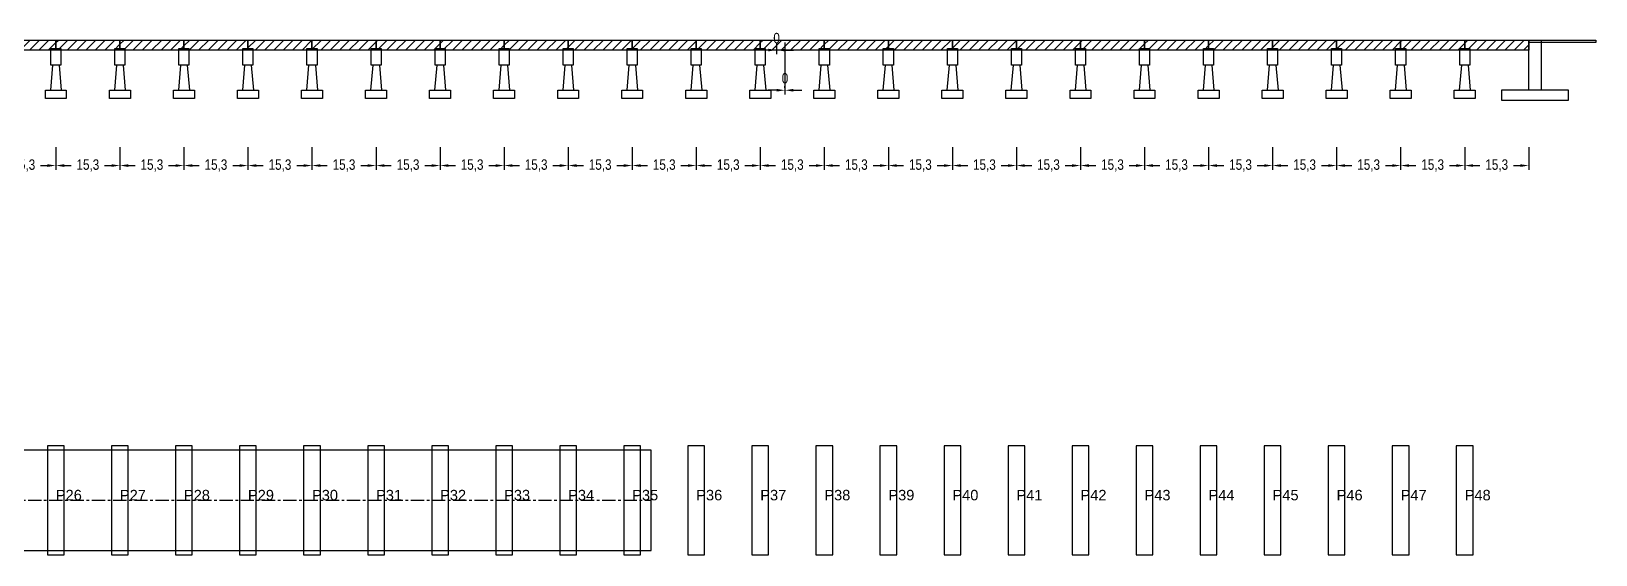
# Model space of a CAD drawing. Header units: metres. Extents: x -50 to 766, y -150 to 80.
# Drawn here: x 391.9 to 765.7, y -113 to 12.1 of the extents above; entities that cross this region are included whole.
import ezdxf

# ---------------------------------------------------------------- set-up
doc = ezdxf.new("R2010")
doc.units = ezdxf.units.M
doc.linetypes.add('CENTER', pattern=[5.08, 3.175, -0.635, 0.635, -0.635])
for name, color, linetype in [('ANNOTATIONS', 3, 'Continuous'), ('CENTERLINES', 4, 'Continuous'), ('DIMENSIONS', 6, 'Continuous'), ('HATCHING', 9, 'Continuous'), ('STRUCTURE', 1, 'Continuous')]:
    doc.layers.add(name, color=color, linetype=linetype)
doc.styles.add('MAIN_TEXT', font='arial.ttf', dxfattribs={"width": 0.8, "height": 2.5})
doc.dimstyles.new('PROFESSIONAL', dxfattribs={"dimtxt": 2.5, "dimasz": 2, "dimexe": 1, "dimexo": 0.6, "dimgap": 0.6, "dimtad": 1, "dimtxsty": 'MAIN_TEXT', "dimcen": 2.5, "dimazin": 3, "dimtfac": 1, "dimtmove": 0, "dimatfit": 3})

# ---------------------------------------------------------------- blocks, each defined once
blk = doc.blocks.new('_CLOSEDFILLED')
at = {"color": 0, "linetype": 'BYBLOCK'}
blk.add_solid([(-1, 0.16), (0, 0), (-1, -0.16)], dxfattribs=at)
blk = doc.blocks.new('*D26')
for p, q in [((382.5, -15.6), (382.5, -21)), ((397.8, -15.6), (397.8, -21)), ((384.5, -20), (386.15, -20)), ((394.15, -20), (395.8, -20))]:
    blk.add_line(p, q)
at = {"layer": 'Defpoints'}
for p in [(382.5, -15), (397.8, -15), (382.5, -20)]:
    blk.add_point(p, dxfattribs=at)
at = {"layer": 'DIMENSIONS', "xscale": 2, "yscale": 2, "rotation": 180}
blk.add_blockref('_CLOSEDFILLED', (382.5, -20), dxfattribs=at)
at = {"layer": 'DIMENSIONS', "xscale": 2, "yscale": 2}
blk.add_blockref('_CLOSEDFILLED', (397.8, -20), dxfattribs=at)
at = {"layer": 'DIMENSIONS', "insert": (390.15, -20), "char_height": 2.5, "attachment_point": 5, "style": 'MAIN_TEXT'}
blk.add_mtext('15,3', dxfattribs=at)
blk = doc.blocks.new('*D27')
for p, q in [((397.8, -15.6), (397.8, -21)), ((413.1, -15.6), (413.1, -21)), ((399.8, -20), (401.45, -20)), ((409.45, -20), (411.1, -20))]:
    blk.add_line(p, q)
at = {"layer": 'Defpoints'}
for p in [(397.8, -15), (413.1, -15), (397.8, -20)]:
    blk.add_point(p, dxfattribs=at)
at = {"layer": 'DIMENSIONS', "xscale": 2, "yscale": 2, "rotation": 180}
blk.add_blockref('_CLOSEDFILLED', (397.8, -20), dxfattribs=at)
at = {"layer": 'DIMENSIONS', "xscale": 2, "yscale": 2}
blk.add_blockref('_CLOSEDFILLED', (413.1, -20), dxfattribs=at)
at = {"layer": 'DIMENSIONS', "insert": (405.45, -20), "char_height": 2.5, "attachment_point": 5, "style": 'MAIN_TEXT'}
blk.add_mtext('15,3', dxfattribs=at)
blk = doc.blocks.new('*D28')
for p, q in [((413.1, -15.6), (413.1, -21)), ((428.4, -15.6), (428.4, -21)), ((415.1, -20), (416.75, -20)), ((424.75, -20), (426.4, -20))]:
    blk.add_line(p, q)
at = {"layer": 'Defpoints'}
for p in [(413.1, -15), (428.4, -15), (413.1, -20)]:
    blk.add_point(p, dxfattribs=at)
at = {"layer": 'DIMENSIONS', "xscale": 2, "yscale": 2, "rotation": 180}
blk.add_blockref('_CLOSEDFILLED', (413.1, -20), dxfattribs=at)
at = {"layer": 'DIMENSIONS', "xscale": 2, "yscale": 2}
blk.add_blockref('_CLOSEDFILLED', (428.4, -20), dxfattribs=at)
at = {"layer": 'DIMENSIONS', "insert": (420.75, -20), "char_height": 2.5, "attachment_point": 5, "style": 'MAIN_TEXT'}
blk.add_mtext('15,3', dxfattribs=at)
blk = doc.blocks.new('*D29')
for p, q in [((428.4, -15.6), (428.4, -21)), ((443.7, -15.6), (443.7, -21)), ((430.4, -20), (432.05, -20)), ((440.05, -20), (441.7, -20))]:
    blk.add_line(p, q)
at = {"layer": 'Defpoints'}
for p in [(428.4, -15), (443.7, -15), (428.4, -20)]:
    blk.add_point(p, dxfattribs=at)
at = {"layer": 'DIMENSIONS', "xscale": 2, "yscale": 2, "rotation": 180}
blk.add_blockref('_CLOSEDFILLED', (428.4, -20), dxfattribs=at)
at = {"layer": 'DIMENSIONS', "xscale": 2, "yscale": 2}
blk.add_blockref('_CLOSEDFILLED', (443.7, -20), dxfattribs=at)
at = {"layer": 'DIMENSIONS', "insert": (436.05, -20), "char_height": 2.5, "attachment_point": 5, "style": 'MAIN_TEXT'}
blk.add_mtext('15,3', dxfattribs=at)
blk = doc.blocks.new('*D30')
for p, q in [((443.7, -15.6), (443.7, -21)), ((459, -15.6), (459, -21)), ((445.7, -20), (447.35, -20)), ((455.35, -20), (457, -20))]:
    blk.add_line(p, q)
at = {"layer": 'Defpoints'}
for p in [(443.7, -15), (459, -15), (443.7, -20)]:
    blk.add_point(p, dxfattribs=at)
at = {"layer": 'DIMENSIONS', "xscale": 2, "yscale": 2, "rotation": 180}
blk.add_blockref('_CLOSEDFILLED', (443.7, -20), dxfattribs=at)
at = {"layer": 'DIMENSIONS', "xscale": 2, "yscale": 2}
blk.add_blockref('_CLOSEDFILLED', (459, -20), dxfattribs=at)
at = {"layer": 'DIMENSIONS', "insert": (451.35, -20), "char_height": 2.5, "attachment_point": 5, "style": 'MAIN_TEXT'}
blk.add_mtext('15,3', dxfattribs=at)
blk = doc.blocks.new('*D31')
for p, q in [((459, -15.6), (459, -21)), ((474.3, -15.6), (474.3, -21)), ((461, -20), (462.65, -20)), ((470.65, -20), (472.3, -20))]:
    blk.add_line(p, q)
at = {"layer": 'Defpoints'}
for p in [(459, -15), (474.3, -15), (459, -20)]:
    blk.add_point(p, dxfattribs=at)
at = {"layer": 'DIMENSIONS', "xscale": 2, "yscale": 2, "rotation": 180}
blk.add_blockref('_CLOSEDFILLED', (459, -20), dxfattribs=at)
at = {"layer": 'DIMENSIONS', "xscale": 2, "yscale": 2}
blk.add_blockref('_CLOSEDFILLED', (474.3, -20), dxfattribs=at)
at = {"layer": 'DIMENSIONS', "insert": (466.65, -20), "char_height": 2.5, "attachment_point": 5, "style": 'MAIN_TEXT'}
blk.add_mtext('15,3', dxfattribs=at)
blk = doc.blocks.new('*D32')
for p, q in [((474.3, -15.6), (474.3, -21)), ((489.6, -15.6), (489.6, -21)), ((476.3, -20), (477.95, -20)), ((485.95, -20), (487.6, -20))]:
    blk.add_line(p, q)
at = {"layer": 'Defpoints'}
for p in [(474.3, -15), (489.6, -15), (474.3, -20)]:
    blk.add_point(p, dxfattribs=at)
at = {"layer": 'DIMENSIONS', "xscale": 2, "yscale": 2, "rotation": 180}
blk.add_blockref('_CLOSEDFILLED', (474.3, -20), dxfattribs=at)
at = {"layer": 'DIMENSIONS', "xscale": 2, "yscale": 2}
blk.add_blockref('_CLOSEDFILLED', (489.6, -20), dxfattribs=at)
at = {"layer": 'DIMENSIONS', "insert": (481.95, -20), "char_height": 2.5, "attachment_point": 5, "style": 'MAIN_TEXT'}
blk.add_mtext('15,3', dxfattribs=at)
blk = doc.blocks.new('*D33')
for p, q in [((489.6, -15.6), (489.6, -21)), ((504.9, -15.6), (504.9, -21)), ((491.6, -20), (493.25, -20)), ((501.25, -20), (502.9, -20))]:
    blk.add_line(p, q)
at = {"layer": 'Defpoints'}
for p in [(489.6, -15), (504.9, -15), (489.6, -20)]:
    blk.add_point(p, dxfattribs=at)
at = {"layer": 'DIMENSIONS', "xscale": 2, "yscale": 2, "rotation": 180}
blk.add_blockref('_CLOSEDFILLED', (489.6, -20), dxfattribs=at)
at = {"layer": 'DIMENSIONS', "xscale": 2, "yscale": 2}
blk.add_blockref('_CLOSEDFILLED', (504.9, -20), dxfattribs=at)
at = {"layer": 'DIMENSIONS', "insert": (497.25, -20), "char_height": 2.5, "attachment_point": 5, "style": 'MAIN_TEXT'}
blk.add_mtext('15,3', dxfattribs=at)
blk = doc.blocks.new('*D34')
for p, q in [((504.9, -15.6), (504.9, -21)), ((520.2, -15.6), (520.2, -21)), ((506.9, -20), (508.55, -20)), ((516.55, -20), (518.2, -20))]:
    blk.add_line(p, q)
at = {"layer": 'Defpoints'}
for p in [(504.9, -15), (520.2, -15), (504.9, -20)]:
    blk.add_point(p, dxfattribs=at)
at = {"layer": 'DIMENSIONS', "xscale": 2, "yscale": 2, "rotation": 180}
blk.add_blockref('_CLOSEDFILLED', (504.9, -20), dxfattribs=at)
at = {"layer": 'DIMENSIONS', "xscale": 2, "yscale": 2}
blk.add_blockref('_CLOSEDFILLED', (520.2, -20), dxfattribs=at)
at = {"layer": 'DIMENSIONS', "insert": (512.55, -20), "char_height": 2.5, "attachment_point": 5, "style": 'MAIN_TEXT'}
blk.add_mtext('15,3', dxfattribs=at)
blk = doc.blocks.new('*D35')
for p, q in [((520.2, -15.6), (520.2, -21)), ((535.5, -15.6), (535.5, -21)), ((522.2, -20), (523.85, -20)), ((531.85, -20), (533.5, -20))]:
    blk.add_line(p, q)
at = {"layer": 'Defpoints'}
for p in [(520.2, -15), (535.5, -15), (520.2, -20)]:
    blk.add_point(p, dxfattribs=at)
at = {"layer": 'DIMENSIONS', "xscale": 2, "yscale": 2, "rotation": 180}
blk.add_blockref('_CLOSEDFILLED', (520.2, -20), dxfattribs=at)
at = {"layer": 'DIMENSIONS', "xscale": 2, "yscale": 2}
blk.add_blockref('_CLOSEDFILLED', (535.5, -20), dxfattribs=at)
at = {"layer": 'DIMENSIONS', "insert": (527.85, -20), "char_height": 2.5, "attachment_point": 5, "style": 'MAIN_TEXT'}
blk.add_mtext('15,3', dxfattribs=at)
blk = doc.blocks.new('*D36')
for p, q in [((535.5, -15.6), (535.5, -21)), ((550.8, -15.6), (550.8, -21)), ((537.5, -20), (539.15, -20)), ((547.15, -20), (548.8, -20))]:
    blk.add_line(p, q)
at = {"layer": 'Defpoints'}
for p in [(535.5, -15), (550.8, -15), (535.5, -20)]:
    blk.add_point(p, dxfattribs=at)
at = {"layer": 'DIMENSIONS', "xscale": 2, "yscale": 2, "rotation": 180}
blk.add_blockref('_CLOSEDFILLED', (535.5, -20), dxfattribs=at)
at = {"layer": 'DIMENSIONS', "xscale": 2, "yscale": 2}
blk.add_blockref('_CLOSEDFILLED', (550.8, -20), dxfattribs=at)
at = {"layer": 'DIMENSIONS', "insert": (543.15, -20), "char_height": 2.5, "attachment_point": 5, "style": 'MAIN_TEXT'}
blk.add_mtext('15,3', dxfattribs=at)
blk = doc.blocks.new('*D37')
for p, q in [((550.8, -15.6), (550.8, -21)), ((566.1, -15.6), (566.1, -21)), ((552.8, -20), (554.45, -20)), ((562.45, -20), (564.1, -20))]:
    blk.add_line(p, q)
at = {"layer": 'Defpoints'}
for p in [(550.8, -15), (566.1, -15), (550.8, -20)]:
    blk.add_point(p, dxfattribs=at)
at = {"layer": 'DIMENSIONS', "xscale": 2, "yscale": 2, "rotation": 180}
blk.add_blockref('_CLOSEDFILLED', (550.8, -20), dxfattribs=at)
at = {"layer": 'DIMENSIONS', "xscale": 2, "yscale": 2}
blk.add_blockref('_CLOSEDFILLED', (566.1, -20), dxfattribs=at)
at = {"layer": 'DIMENSIONS', "insert": (558.45, -20), "char_height": 2.5, "attachment_point": 5, "style": 'MAIN_TEXT'}
blk.add_mtext('15,3', dxfattribs=at)
blk = doc.blocks.new('*D38')
for p, q in [((566.1, -15.6), (566.1, -21)), ((581.4, -15.6), (581.4, -21)), ((568.1, -20), (569.75, -20)), ((577.75, -20), (579.4, -20))]:
    blk.add_line(p, q)
at = {"layer": 'Defpoints'}
for p in [(566.1, -15), (581.4, -15), (566.1, -20)]:
    blk.add_point(p, dxfattribs=at)
at = {"layer": 'DIMENSIONS', "xscale": 2, "yscale": 2, "rotation": 180}
blk.add_blockref('_CLOSEDFILLED', (566.1, -20), dxfattribs=at)
at = {"layer": 'DIMENSIONS', "xscale": 2, "yscale": 2}
blk.add_blockref('_CLOSEDFILLED', (581.4, -20), dxfattribs=at)
at = {"layer": 'DIMENSIONS', "insert": (573.75, -20), "char_height": 2.5, "attachment_point": 5, "style": 'MAIN_TEXT'}
blk.add_mtext('15,3', dxfattribs=at)
blk = doc.blocks.new('*D39')
for p, q in [((581.4, -15.6), (581.4, -21)), ((596.7, -15.6), (596.7, -21)), ((583.4, -20), (585.05, -20)), ((593.05, -20), (594.7, -20))]:
    blk.add_line(p, q)
at = {"layer": 'Defpoints'}
for p in [(581.4, -15), (596.7, -15), (581.4, -20)]:
    blk.add_point(p, dxfattribs=at)
at = {"layer": 'DIMENSIONS', "xscale": 2, "yscale": 2, "rotation": 180}
blk.add_blockref('_CLOSEDFILLED', (581.4, -20), dxfattribs=at)
at = {"layer": 'DIMENSIONS', "xscale": 2, "yscale": 2}
blk.add_blockref('_CLOSEDFILLED', (596.7, -20), dxfattribs=at)
at = {"layer": 'DIMENSIONS', "insert": (589.05, -20), "char_height": 2.5, "attachment_point": 5, "style": 'MAIN_TEXT'}
blk.add_mtext('15,3', dxfattribs=at)
blk = doc.blocks.new('*D40')
for p, q in [((596.7, -15.6), (596.7, -21)), ((612, -15.6), (612, -21)), ((598.7, -20), (600.35, -20)), ((608.35, -20), (610, -20))]:
    blk.add_line(p, q)
at = {"layer": 'Defpoints'}
for p in [(596.7, -15), (612, -15), (596.7, -20)]:
    blk.add_point(p, dxfattribs=at)
at = {"layer": 'DIMENSIONS', "xscale": 2, "yscale": 2, "rotation": 180}
blk.add_blockref('_CLOSEDFILLED', (596.7, -20), dxfattribs=at)
at = {"layer": 'DIMENSIONS', "xscale": 2, "yscale": 2}
blk.add_blockref('_CLOSEDFILLED', (612, -20), dxfattribs=at)
at = {"layer": 'DIMENSIONS', "insert": (604.35, -20), "char_height": 2.5, "attachment_point": 5, "style": 'MAIN_TEXT'}
blk.add_mtext('15,3', dxfattribs=at)
blk = doc.blocks.new('*D41')
for p, q in [((612, -15.6), (612, -21)), ((627.3, -15.6), (627.3, -21)), ((614, -20), (615.65, -20)), ((623.65, -20), (625.3, -20))]:
    blk.add_line(p, q)
at = {"layer": 'Defpoints'}
for p in [(612, -15), (627.3, -15), (612, -20)]:
    blk.add_point(p, dxfattribs=at)
at = {"layer": 'DIMENSIONS', "xscale": 2, "yscale": 2, "rotation": 180}
blk.add_blockref('_CLOSEDFILLED', (612, -20), dxfattribs=at)
at = {"layer": 'DIMENSIONS', "xscale": 2, "yscale": 2}
blk.add_blockref('_CLOSEDFILLED', (627.3, -20), dxfattribs=at)
at = {"layer": 'DIMENSIONS', "insert": (619.65, -20), "char_height": 2.5, "attachment_point": 5, "style": 'MAIN_TEXT'}
blk.add_mtext('15,3', dxfattribs=at)
blk = doc.blocks.new('*D42')
for p, q in [((627.3, -15.6), (627.3, -21)), ((642.6, -15.6), (642.6, -21)), ((629.3, -20), (630.95, -20)), ((638.95, -20), (640.6, -20))]:
    blk.add_line(p, q)
at = {"layer": 'Defpoints'}
for p in [(627.3, -15), (642.6, -15), (627.3, -20)]:
    blk.add_point(p, dxfattribs=at)
at = {"layer": 'DIMENSIONS', "xscale": 2, "yscale": 2, "rotation": 180}
blk.add_blockref('_CLOSEDFILLED', (627.3, -20), dxfattribs=at)
at = {"layer": 'DIMENSIONS', "xscale": 2, "yscale": 2}
blk.add_blockref('_CLOSEDFILLED', (642.6, -20), dxfattribs=at)
at = {"layer": 'DIMENSIONS', "insert": (634.95, -20), "char_height": 2.5, "attachment_point": 5, "style": 'MAIN_TEXT'}
blk.add_mtext('15,3', dxfattribs=at)
blk = doc.blocks.new('*D43')
for p, q in [((642.6, -15.6), (642.6, -21)), ((657.9, -15.6), (657.9, -21)), ((644.6, -20), (646.25, -20)), ((654.25, -20), (655.9, -20))]:
    blk.add_line(p, q)
at = {"layer": 'Defpoints'}
for p in [(642.6, -15), (657.9, -15), (642.6, -20)]:
    blk.add_point(p, dxfattribs=at)
at = {"layer": 'DIMENSIONS', "xscale": 2, "yscale": 2, "rotation": 180}
blk.add_blockref('_CLOSEDFILLED', (642.6, -20), dxfattribs=at)
at = {"layer": 'DIMENSIONS', "xscale": 2, "yscale": 2}
blk.add_blockref('_CLOSEDFILLED', (657.9, -20), dxfattribs=at)
at = {"layer": 'DIMENSIONS', "insert": (650.25, -20), "char_height": 2.5, "attachment_point": 5, "style": 'MAIN_TEXT'}
blk.add_mtext('15,3', dxfattribs=at)
blk = doc.blocks.new('*D44')
for p, q in [((657.9, -15.6), (657.9, -21)), ((673.2, -15.6), (673.2, -21)), ((659.9, -20), (661.55, -20)), ((669.55, -20), (671.2, -20))]:
    blk.add_line(p, q)
at = {"layer": 'Defpoints'}
for p in [(657.9, -15), (673.2, -15), (657.9, -20)]:
    blk.add_point(p, dxfattribs=at)
at = {"layer": 'DIMENSIONS', "xscale": 2, "yscale": 2, "rotation": 180}
blk.add_blockref('_CLOSEDFILLED', (657.9, -20), dxfattribs=at)
at = {"layer": 'DIMENSIONS', "xscale": 2, "yscale": 2}
blk.add_blockref('_CLOSEDFILLED', (673.2, -20), dxfattribs=at)
at = {"layer": 'DIMENSIONS', "insert": (665.55, -20), "char_height": 2.5, "attachment_point": 5, "style": 'MAIN_TEXT'}
blk.add_mtext('15,3', dxfattribs=at)
blk = doc.blocks.new('*D45')
for p, q in [((673.2, -15.6), (673.2, -21)), ((688.5, -15.6), (688.5, -21)), ((675.2, -20), (676.85, -20)), ((684.85, -20), (686.5, -20))]:
    blk.add_line(p, q)
at = {"layer": 'Defpoints'}
for p in [(673.2, -15), (688.5, -15), (673.2, -20)]:
    blk.add_point(p, dxfattribs=at)
at = {"layer": 'DIMENSIONS', "xscale": 2, "yscale": 2, "rotation": 180}
blk.add_blockref('_CLOSEDFILLED', (673.2, -20), dxfattribs=at)
at = {"layer": 'DIMENSIONS', "xscale": 2, "yscale": 2}
blk.add_blockref('_CLOSEDFILLED', (688.5, -20), dxfattribs=at)
at = {"layer": 'DIMENSIONS', "insert": (680.85, -20), "char_height": 2.5, "attachment_point": 5, "style": 'MAIN_TEXT'}
blk.add_mtext('15,3', dxfattribs=at)
blk = doc.blocks.new('*D46')
for p, q in [((688.5, -15.6), (688.5, -21)), ((703.8, -15.6), (703.8, -21)), ((690.5, -20), (692.15, -20)), ((700.15, -20), (701.8, -20))]:
    blk.add_line(p, q)
at = {"layer": 'Defpoints'}
for p in [(688.5, -15), (703.8, -15), (688.5, -20)]:
    blk.add_point(p, dxfattribs=at)
at = {"layer": 'DIMENSIONS', "xscale": 2, "yscale": 2, "rotation": 180}
blk.add_blockref('_CLOSEDFILLED', (688.5, -20), dxfattribs=at)
at = {"layer": 'DIMENSIONS', "xscale": 2, "yscale": 2}
blk.add_blockref('_CLOSEDFILLED', (703.8, -20), dxfattribs=at)
at = {"layer": 'DIMENSIONS', "insert": (696.15, -20), "char_height": 2.5, "attachment_point": 5, "style": 'MAIN_TEXT'}
blk.add_mtext('15,3', dxfattribs=at)
blk = doc.blocks.new('*D47')
for p, q in [((703.8, -15.6), (703.8, -21)), ((719.1, -15.6), (719.1, -21)), ((705.8, -20), (707.45, -20)), ((715.45, -20), (717.1, -20))]:
    blk.add_line(p, q)
at = {"layer": 'Defpoints'}
for p in [(703.8, -15), (719.1, -15), (703.8, -20)]:
    blk.add_point(p, dxfattribs=at)
at = {"layer": 'DIMENSIONS', "xscale": 2, "yscale": 2, "rotation": 180}
blk.add_blockref('_CLOSEDFILLED', (703.8, -20), dxfattribs=at)
at = {"layer": 'DIMENSIONS', "xscale": 2, "yscale": 2}
blk.add_blockref('_CLOSEDFILLED', (719.1, -20), dxfattribs=at)
at = {"layer": 'DIMENSIONS', "insert": (711.45, -20), "char_height": 2.5, "attachment_point": 5, "style": 'MAIN_TEXT'}
blk.add_mtext('15,3', dxfattribs=at)
blk = doc.blocks.new('*D48')
for p, q in [((719.1, -15.6), (719.1, -21)), ((734.4, -15.6), (734.4, -21)), ((721.1, -20), (722.75, -20)), ((730.75, -20), (732.4, -20))]:
    blk.add_line(p, q)
at = {"layer": 'Defpoints'}
for p in [(719.1, -15), (734.4, -15), (719.1, -20)]:
    blk.add_point(p, dxfattribs=at)
at = {"layer": 'DIMENSIONS', "xscale": 2, "yscale": 2, "rotation": 180}
blk.add_blockref('_CLOSEDFILLED', (719.1, -20), dxfattribs=at)
at = {"layer": 'DIMENSIONS', "xscale": 2, "yscale": 2}
blk.add_blockref('_CLOSEDFILLED', (734.4, -20), dxfattribs=at)
at = {"layer": 'DIMENSIONS', "insert": (726.75, -20), "char_height": 2.5, "attachment_point": 5, "style": 'MAIN_TEXT'}
blk.add_mtext('15,3', dxfattribs=at)
blk = doc.blocks.new('*D49')
for p, q in [((734.4, -15.6), (734.4, -21)), ((749.7, -15.6), (749.7, -21)), ((736.4, -20), (738.05, -20)), ((746.05, -20), (747.7, -20))]:
    blk.add_line(p, q)
at = {"layer": 'Defpoints'}
for p in [(734.4, -15), (749.7, -15), (734.4, -20)]:
    blk.add_point(p, dxfattribs=at)
at = {"layer": 'DIMENSIONS', "xscale": 2, "yscale": 2, "rotation": 180}
blk.add_blockref('_CLOSEDFILLED', (734.4, -20), dxfattribs=at)
at = {"layer": 'DIMENSIONS', "xscale": 2, "yscale": 2}
blk.add_blockref('_CLOSEDFILLED', (749.7, -20), dxfattribs=at)
at = {"layer": 'DIMENSIONS', "insert": (742.05, -20), "char_height": 2.5, "attachment_point": 5, "style": 'MAIN_TEXT'}
blk.add_mtext('15,3', dxfattribs=at)

msp = doc.modelspace()

# ---------------------------------------------------------------- hatches: boundary and pattern name
at = {"layer": 'HATCHING'}
h = msp.add_hatch(dxfattribs=at)
h.set_pattern_fill('ANSI31', scale=0.5)
h.paths.add_polyline_path([(382.5, 10), (397.8, 10), (397.8, 7.6), (382.5, 7.6)])
h = msp.add_hatch(dxfattribs=at)
h.set_pattern_fill('ANSI31', scale=0.5)
h.paths.add_polyline_path([(397.8, 10), (413.1, 10), (413.1, 7.6), (397.8, 7.6)])
h = msp.add_hatch(dxfattribs=at)
h.set_pattern_fill('ANSI31', scale=0.5)
h.paths.add_polyline_path([(413.1, 10), (428.4, 10), (428.4, 7.6), (413.1, 7.6)])
h = msp.add_hatch(dxfattribs=at)
h.set_pattern_fill('ANSI31', scale=0.5)
h.paths.add_polyline_path([(428.4, 10), (443.7, 10), (443.7, 7.6), (428.4, 7.6)])
h = msp.add_hatch(dxfattribs=at)
h.set_pattern_fill('ANSI31', scale=0.5)
h.paths.add_polyline_path([(443.7, 10), (459, 10), (459, 7.6), (443.7, 7.6)])
h = msp.add_hatch(dxfattribs=at)
h.set_pattern_fill('ANSI31', scale=0.5)
h.paths.add_polyline_path([(459, 10), (474.3, 10), (474.3, 7.6), (459, 7.6)])
h = msp.add_hatch(dxfattribs=at)
h.set_pattern_fill('ANSI31', scale=0.5)
h.paths.add_polyline_path([(474.3, 10), (489.6, 10), (489.6, 7.6), (474.3, 7.6)])
h = msp.add_hatch(dxfattribs=at)
h.set_pattern_fill('ANSI31', scale=0.5)
h.paths.add_polyline_path([(489.6, 10), (504.9, 10), (504.9, 7.6), (489.6, 7.6)])
h = msp.add_hatch(dxfattribs=at)
h.set_pattern_fill('ANSI31', scale=0.5)
h.paths.add_polyline_path([(504.9, 10), (520.2, 10), (520.2, 7.6), (504.9, 7.6)])
h = msp.add_hatch(dxfattribs=at)
h.set_pattern_fill('ANSI31', scale=0.5)
h.paths.add_polyline_path([(520.2, 10), (535.5, 10), (535.5, 7.6), (520.2, 7.6)])
h = msp.add_hatch(dxfattribs=at)
h.set_pattern_fill('ANSI31', scale=0.5)
h.paths.add_polyline_path([(535.5, 10), (550.8, 10), (550.8, 7.6), (535.5, 7.6)])
h = msp.add_hatch(dxfattribs=at)
h.set_pattern_fill('ANSI31', scale=0.5)
h.paths.add_polyline_path([(550.8, 10), (566.1, 10), (566.1, 7.6), (550.8, 7.6)])
h = msp.add_hatch(dxfattribs=at)
h.set_pattern_fill('ANSI31', scale=0.5)
h.paths.add_polyline_path([(566.1, 10), (581.4, 10), (581.4, 7.6), (566.1, 7.6)])
h = msp.add_hatch(dxfattribs=at)
h.set_pattern_fill('ANSI31', scale=0.5)
h.paths.add_polyline_path([(581.4, 10), (596.7, 10), (596.7, 7.6), (581.4, 7.6)])
h = msp.add_hatch(dxfattribs=at)
h.set_pattern_fill('ANSI31', scale=0.5)
h.paths.add_polyline_path([(596.7, 10), (612, 10), (612, 7.6), (596.7, 7.6)])
h = msp.add_hatch(dxfattribs=at)
h.set_pattern_fill('ANSI31', scale=0.5)
h.paths.add_polyline_path([(612, 10), (627.3, 10), (627.3, 7.6), (612, 7.6)])
h = msp.add_hatch(dxfattribs=at)
h.set_pattern_fill('ANSI31', scale=0.5)
h.paths.add_polyline_path([(627.3, 10), (642.6, 10), (642.6, 7.6), (627.3, 7.6)])
h = msp.add_hatch(dxfattribs=at)
h.set_pattern_fill('ANSI31', scale=0.5)
h.paths.add_polyline_path([(642.6, 10), (657.9, 10), (657.9, 7.6), (642.6, 7.6)])
h = msp.add_hatch(dxfattribs=at)
h.set_pattern_fill('ANSI31', scale=0.5)
h.paths.add_polyline_path([(657.9, 10), (673.2, 10), (673.2, 7.6), (657.9, 7.6)])
h = msp.add_hatch(dxfattribs=at)
h.set_pattern_fill('ANSI31', scale=0.5)
h.paths.add_polyline_path([(673.2, 10), (688.5, 10), (688.5, 7.6), (673.2, 7.6)])
h = msp.add_hatch(dxfattribs=at)
h.set_pattern_fill('ANSI31', scale=0.5)
h.paths.add_polyline_path([(688.5, 10), (703.8, 10), (703.8, 7.6), (688.5, 7.6)])
h = msp.add_hatch(dxfattribs=at)
h.set_pattern_fill('ANSI31', scale=0.5)
h.paths.add_polyline_path([(703.8, 10), (719.1, 10), (719.1, 7.6), (703.8, 7.6)])
h = msp.add_hatch(dxfattribs=at)
h.set_pattern_fill('ANSI31', scale=0.5)
h.paths.add_polyline_path([(719.1, 10), (734.4, 10), (734.4, 7.6), (719.1, 7.6)])
h = msp.add_hatch(dxfattribs=at)
h.set_pattern_fill('ANSI31', scale=0.5)
h.paths.add_polyline_path([(734.4, 10), (749.7, 10), (749.7, 7.6), (734.4, 7.6)])

# ---------------------------------------------------------------- linework, layer by layer
at = {"layer": 'CENTERLINES', "color": 4, "linetype": 'CENTER'}
msp.add_line((0, -100), (540, -100), dxfattribs=at)
at = {"layer": 'STRUCTURE'}
for p, q in [((397, 4), (396.5, -2)), ((398.6, 4), (399.1, -2)), ((412.3, 4), (411.8, -2)), ((413.9, 4), (414.4, -2)), ((427.6, 4), (427.1, -2)), ((429.2, 4), (429.7, -2)), ((442.9, 4), (442.4, -2)), ((444.5, 4), (445, -2)), ((458.2, 4), (457.7, -2)), ((459.8, 4), (460.3, -2)), ((473.5, 4), (473, -2)), ((475.1, 4), (475.6, -2)), ((488.8, 4), (488.3, -2)), ((490.4, 4), (490.9, -2)), ((504.1, 4), (503.6, -2)), ((505.7, 4), (506.2, -2)), ((519.4, 4), (518.9, -2)), ((521, 4), (521.5, -2)), ((534.7, 4), (534.2, -2)), ((536.3, 4), (536.8, -2)), ((550, 4), (549.5, -2)), ((551.6, 4), (552.1, -2)), ((565.3, 4), (564.8, -2)), ((566.9, 4), (567.4, -2)), ((580.6, 4), (580.1, -2)), ((582.2, 4), (582.7, -2)), ((595.9, 4), (595.4, -2)), ((597.5, 4), (598, -2)), ((611.2, 4), (610.7, -2)), ((612.8, 4), (613.3, -2)), ((626.5, 4), (626, -2)), ((628.1, 4), (628.6, -2)), ((641.8, 4), (641.3, -2)), ((643.4, 4), (643.9, -2)), ((657.1, 4), (656.6, -2)), ((658.7, 4), (659.2, -2)), ((672.4, 4), (671.9, -2)), ((674, 4), (674.5, -2)), ((687.7, 4), (687.2, -2)), ((689.3, 4), (689.8, -2)), ((703, 4), (702.5, -2)), ((704.6, 4), (705.1, -2)), ((718.3, 4), (717.8, -2)), ((719.9, 4), (720.4, -2)), ((733.6, 4), (733.1, -2)), ((735.2, 4), (735.7, -2))]:
    msp.add_line(p, q, dxfattribs=at)
at = {"layer": 'STRUCTURE', "color": 1}
for points in [[(382.5, 10), (397.8, 10), (397.8, 7.6), (382.5, 7.6)], [(397.8, 10), (413.1, 10), (413.1, 7.6), (397.8, 7.6)], [(413.1, 10), (428.4, 10), (428.4, 7.6), (413.1, 7.6)], [(428.4, 10), (443.7, 10), (443.7, 7.6), (428.4, 7.6)], [(443.7, 10), (459, 10), (459, 7.6), (443.7, 7.6)], [(459, 10), (474.3, 10), (474.3, 7.6), (459, 7.6)], [(474.3, 10), (489.6, 10), (489.6, 7.6), (474.3, 7.6)], [(489.6, 10), (504.9, 10), (504.9, 7.6), (489.6, 7.6)], [(504.9, 10), (520.2, 10), (520.2, 7.6), (504.9, 7.6)], [(520.2, 10), (535.5, 10), (535.5, 7.6), (520.2, 7.6)], [(535.5, 10), (550.8, 10), (550.8, 7.6), (535.5, 7.6)], [(550.8, 10), (566.1, 10), (566.1, 7.6), (550.8, 7.6)], [(566.1, 10), (581.4, 10), (581.4, 7.6), (566.1, 7.6)], [(581.4, 10), (596.7, 10), (596.7, 7.6), (581.4, 7.6)], [(596.7, 10), (612, 10), (612, 7.6), (596.7, 7.6)], [(612, 10), (627.3, 10), (627.3, 7.6), (612, 7.6)], [(627.3, 10), (642.6, 10), (642.6, 7.6), (627.3, 7.6)], [(642.6, 10), (657.9, 10), (657.9, 7.6), (642.6, 7.6)], [(657.9, 10), (673.2, 10), (673.2, 7.6), (657.9, 7.6)], [(673.2, 10), (688.5, 10), (688.5, 7.6), (673.2, 7.6)], [(688.5, 10), (703.8, 10), (703.8, 7.6), (688.5, 7.6)], [(703.8, 10), (719.1, 10), (719.1, 7.6), (703.8, 7.6)], [(719.1, 10), (734.4, 10), (734.4, 7.6), (719.1, 7.6)], [(734.4, 10), (749.7, 10), (749.7, 7.6), (734.4, 7.6)]]:
    msp.add_lwpolyline(points, close=True, dxfattribs=at)
at = {"layer": 'STRUCTURE'}
for points in [[(396.6, 8), (399, 8), (399, 4), (396.6, 4), (396.6, 8)], [(411.9, 8), (414.3, 8), (414.3, 4), (411.9, 4), (411.9, 8)], [(427.2, 8), (429.6, 8), (429.6, 4), (427.2, 4), (427.2, 8)], [(442.5, 8), (444.9, 8), (444.9, 4), (442.5, 4), (442.5, 8)], [(457.8, 8), (460.2, 8), (460.2, 4), (457.8, 4), (457.8, 8)], [(473.1, 8), (475.5, 8), (475.5, 4), (473.1, 4), (473.1, 8)], [(488.4, 8), (490.8, 8), (490.8, 4), (488.4, 4), (488.4, 8)], [(503.7, 8), (506.1, 8), (506.1, 4), (503.7, 4), (503.7, 8)], [(519, 8), (521.4, 8), (521.4, 4), (519, 4), (519, 8)], [(534.3, 8), (536.7, 8), (536.7, 4), (534.3, 4), (534.3, 8)], [(549.6, 8), (552, 8), (552, 4), (549.6, 4), (549.6, 8)], [(564.9, 8), (567.3, 8), (567.3, 4), (564.9, 4), (564.9, 8)], [(580.2, 8), (582.6, 8), (582.6, 4), (580.2, 4), (580.2, 8)], [(595.5, 8), (597.9, 8), (597.9, 4), (595.5, 4), (595.5, 8)], [(610.8, 8), (613.2, 8), (613.2, 4), (610.8, 4), (610.8, 8)], [(626.1, 8), (628.5, 8), (628.5, 4), (626.1, 4), (626.1, 8)], [(641.4, 8), (643.8, 8), (643.8, 4), (641.4, 4), (641.4, 8)], [(656.7, 8), (659.1, 8), (659.1, 4), (656.7, 4), (656.7, 8)], [(672, 8), (674.4, 8), (674.4, 4), (672, 4), (672, 8)], [(687.3, 8), (689.7, 8), (689.7, 4), (687.3, 4), (687.3, 8)], [(702.6, 8), (705, 8), (705, 4), (702.6, 4), (702.6, 8)], [(717.9, 8), (720.3, 8), (720.3, 4), (717.9, 4), (717.9, 8)], [(733.2, 8), (735.6, 8), (735.6, 4), (733.2, 4), (733.2, 8)], [(749.7, 10), (752.7, 10), (752.7, -2), (749.7, -2), (749.7, 10)], [(749.7, 10), (765.7, 10), (765.7, 9.4), (749.7, 9.4), (749.7, 10)], [(395.3, -2), (400.3, -2), (400.3, -4), (395.3, -4), (395.3, -2)], [(410.6, -2), (415.6, -2), (415.6, -4), (410.6, -4), (410.6, -2)], [(425.9, -2), (430.9, -2), (430.9, -4), (425.9, -4), (425.9, -2)], [(441.2, -2), (446.2, -2), (446.2, -4), (441.2, -4), (441.2, -2)], [(456.5, -2), (461.5, -2), (461.5, -4), (456.5, -4), (456.5, -2)], [(471.8, -2), (476.8, -2), (476.8, -4), (471.8, -4), (471.8, -2)], [(487.1, -2), (492.1, -2), (492.1, -4), (487.1, -4), (487.1, -2)], [(502.4, -2), (507.4, -2), (507.4, -4), (502.4, -4), (502.4, -2)], [(517.7, -2), (522.7, -2), (522.7, -4), (517.7, -4), (517.7, -2)], [(533, -2), (538, -2), (538, -4), (533, -4), (533, -2)], [(548.3, -2), (553.3, -2), (553.3, -4), (548.3, -4), (548.3, -2)], [(563.6, -2), (568.6, -2), (568.6, -4), (563.6, -4), (563.6, -2)], [(578.9, -2), (583.9, -2), (583.9, -4), (578.9, -4), (578.9, -2)], [(594.2, -2), (599.2, -2), (599.2, -4), (594.2, -4), (594.2, -2)], [(609.5, -2), (614.5, -2), (614.5, -4), (609.5, -4), (609.5, -2)], [(624.8, -2), (629.8, -2), (629.8, -4), (624.8, -4), (624.8, -2)], [(640.1, -2), (645.1, -2), (645.1, -4), (640.1, -4), (640.1, -2)], [(655.4, -2), (660.4, -2), (660.4, -4), (655.4, -4), (655.4, -2)], [(670.7, -2), (675.7, -2), (675.7, -4), (670.7, -4), (670.7, -2)], [(686, -2), (691, -2), (691, -4), (686, -4), (686, -2)], [(701.3, -2), (706.3, -2), (706.3, -4), (701.3, -4), (701.3, -2)], [(716.6, -2), (721.6, -2), (721.6, -4), (716.6, -4), (716.6, -2)], [(731.9, -2), (736.9, -2), (736.9, -4), (731.9, -4), (731.9, -2)], [(743.2, -4.4), (759.2, -4.4), (759.2, -2), (743.2, -2), (743.2, -4.4)], [(395.8, -113), (399.8, -113), (399.8, -87), (395.8, -87), (395.8, -113)], [(411.1, -113), (415.1, -113), (415.1, -87), (411.1, -87), (411.1, -113)], [(426.4, -113), (430.4, -113), (430.4, -87), (426.4, -87), (426.4, -113)], [(441.7, -113), (445.7, -113), (445.7, -87), (441.7, -87), (441.7, -113)], [(457, -113), (461, -113), (461, -87), (457, -87), (457, -113)], [(472.3, -113), (476.3, -113), (476.3, -87), (472.3, -87), (472.3, -113)], [(487.6, -113), (491.6, -113), (491.6, -87), (487.6, -87), (487.6, -113)], [(502.9, -113), (506.9, -113), (506.9, -87), (502.9, -87), (502.9, -113)], [(518.2, -113), (522.2, -113), (522.2, -87), (518.2, -87), (518.2, -113)], [(533.5, -113), (537.5, -113), (537.5, -87), (533.5, -87), (533.5, -113)], [(548.8, -113), (552.8, -113), (552.8, -87), (548.8, -87), (548.8, -113)], [(564.1, -113), (568.1, -113), (568.1, -87), (564.1, -87), (564.1, -113)], [(579.4, -113), (583.4, -113), (583.4, -87), (579.4, -87), (579.4, -113)], [(594.7, -113), (598.7, -113), (598.7, -87), (594.7, -87), (594.7, -113)], [(610, -113), (614, -113), (614, -87), (610, -87), (610, -113)], [(625.3, -113), (629.3, -113), (629.3, -87), (625.3, -87), (625.3, -113)], [(640.6, -113), (644.6, -113), (644.6, -87), (640.6, -87), (640.6, -113)], [(655.9, -113), (659.9, -113), (659.9, -87), (655.9, -87), (655.9, -113)], [(671.2, -113), (675.2, -113), (675.2, -87), (671.2, -87), (671.2, -113)], [(686.5, -113), (690.5, -113), (690.5, -87), (686.5, -87), (686.5, -113)], [(701.8, -113), (705.8, -113), (705.8, -87), (701.8, -87), (701.8, -113)], [(717.1, -113), (721.1, -113), (721.1, -87), (717.1, -87), (717.1, -113)], [(732.4, -113), (736.4, -113), (736.4, -87), (732.4, -87), (732.4, -113)]]:
    msp.add_lwpolyline(points, dxfattribs=at)
at = {"layer": 'STRUCTURE', "color": 1}
msp.add_lwpolyline([(0, -112), (540, -112), (540, -88), (0, -88), (0, -112)], dxfattribs=at)

# ---------------------------------------------------------------- texts
at = {"layer": 'ANNOTATIONS', "style": 'MAIN_TEXT'}
for s, p in [('P26', (397.8, -100)), ('P27', (413.1, -100)), ('P28', (428.4, -100)), ('P29', (443.7, -100)), ('P30', (459, -100)), ('P31', (474.3, -100)), ('P32', (489.6, -100)), ('P33', (504.9, -100)), ('P34', (520.2, -100)), ('P35', (535.5, -100)), ('P36', (550.8, -100)), ('P37', (566.1, -100)), ('P38', (581.4, -100)), ('P39', (596.7, -100)), ('P40', (612, -100)), ('P41', (627.3, -100)), ('P42', (642.6, -100)), ('P43', (657.9, -100)), ('P44', (673.2, -100)), ('P45', (688.5, -100)), ('P46', (703.8, -100)), ('P47', (719.1, -100)), ('P48', (734.4, -100))]:
    msp.add_text(s, height=2.5, dxfattribs=at).set_placement(p)

# ---------------------------------------------------------------- dimensions: what is measured, and where the dimension line sits
at = {"layer": 'DIMENSIONS'}
for base, p1, p2 in [((570, 7.6), (570, 7.6), (570, 10)), ((572, -2), (572, -2), (572, 10))]:
    msp.add_linear_dim(base=base, p1=p1, p2=p2, dimstyle='PROFESSIONAL', dxfattribs=at).render()
for base, p1, p2, picture, middle in [((382.5, -20), (382.5, -15), (397.8, -15), '*D26', (390.15, -20)), ((397.8, -20), (397.8, -15), (413.1, -15), '*D27', (405.45, -20)), ((413.1, -20), (413.1, -15), (428.4, -15), '*D28', (420.75, -20)), ((428.4, -20), (428.4, -15), (443.7, -15), '*D29', (436.05, -20)), ((443.7, -20), (443.7, -15), (459, -15), '*D30', (451.35, -20)), ((459, -20), (459, -15), (474.3, -15), '*D31', (466.65, -20)), ((474.3, -20), (474.3, -15), (489.6, -15), '*D32', (481.95, -20)), ((489.6, -20), (489.6, -15), (504.9, -15), '*D33', (497.25, -20)), ((504.9, -20), (504.9, -15), (520.2, -15), '*D34', (512.55, -20)), ((520.2, -20), (520.2, -15), (535.5, -15), '*D35', (527.85, -20)), ((535.5, -20), (535.5, -15), (550.8, -15), '*D36', (543.15, -20)), ((550.8, -20), (550.8, -15), (566.1, -15), '*D37', (558.45, -20)), ((566.1, -20), (566.1, -15), (581.4, -15), '*D38', (573.75, -20)), ((581.4, -20), (581.4, -15), (596.7, -15), '*D39', (589.05, -20)), ((596.7, -20), (596.7, -15), (612, -15), '*D40', (604.35, -20)), ((612, -20), (612, -15), (627.3, -15), '*D41', (619.65, -20)), ((627.3, -20), (627.3, -15), (642.6, -15), '*D42', (634.95, -20)), ((642.6, -20), (642.6, -15), (657.9, -15), '*D43', (650.25, -20)), ((657.9, -20), (657.9, -15), (673.2, -15), '*D44', (665.55, -20)), ((673.2, -20), (673.2, -15), (688.5, -15), '*D45', (680.85, -20)), ((688.5, -20), (688.5, -15), (703.8, -15), '*D46', (696.15, -20)), ((703.8, -20), (703.8, -15), (719.1, -15), '*D47', (711.45, -20)), ((719.1, -20), (719.1, -15), (734.4, -15), '*D48', (726.75, -20)), ((734.4, -20), (734.4, -15), (749.7, -15), '*D49', (742.05, -20))]:
    dim = msp.add_linear_dim(base=base, p1=p1, p2=p2, dimstyle='PROFESSIONAL', dxfattribs=at)
    dim.commit()
    dim.dimension.update_dxf_attribs({"geometry": picture, "text_midpoint": middle})

doc.saveas('drawing.dxf')
